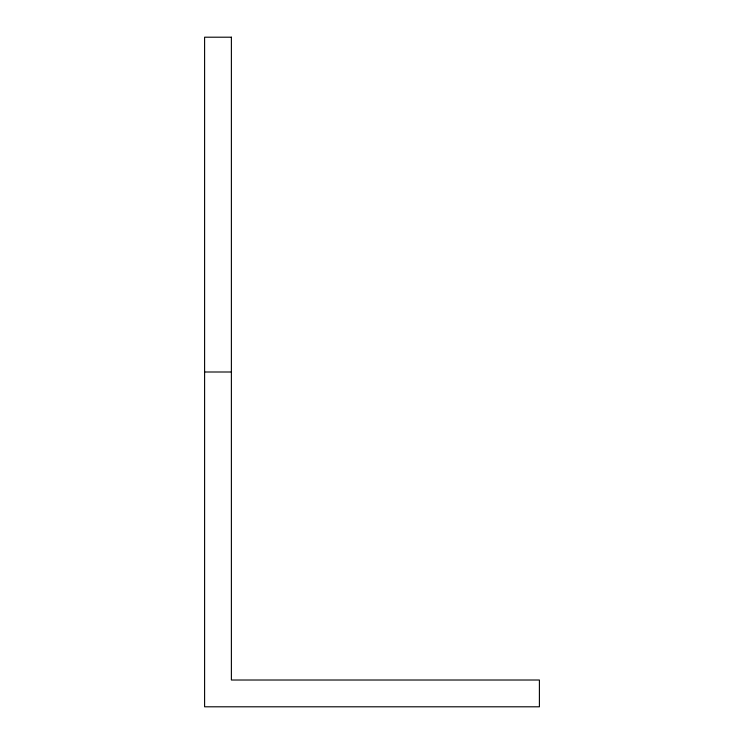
<?xml version="1.0" encoding="UTF-8"?>
<svg xmlns="http://www.w3.org/2000/svg" width="744" height="744" viewBox="0 0 744 744"><rect width="100%" height="100%" fill="white"/><g stroke="black" fill="none" stroke-linecap="round" stroke-linejoin="round"><path stroke-width="1.12" d="M204.6 372L231.384 372M231.384 37.2L204.6 37.2L204.6 706.8L539.4 706.8L539.4 680.016L231.384 680.016L231.384 37.2"/></g></svg>
